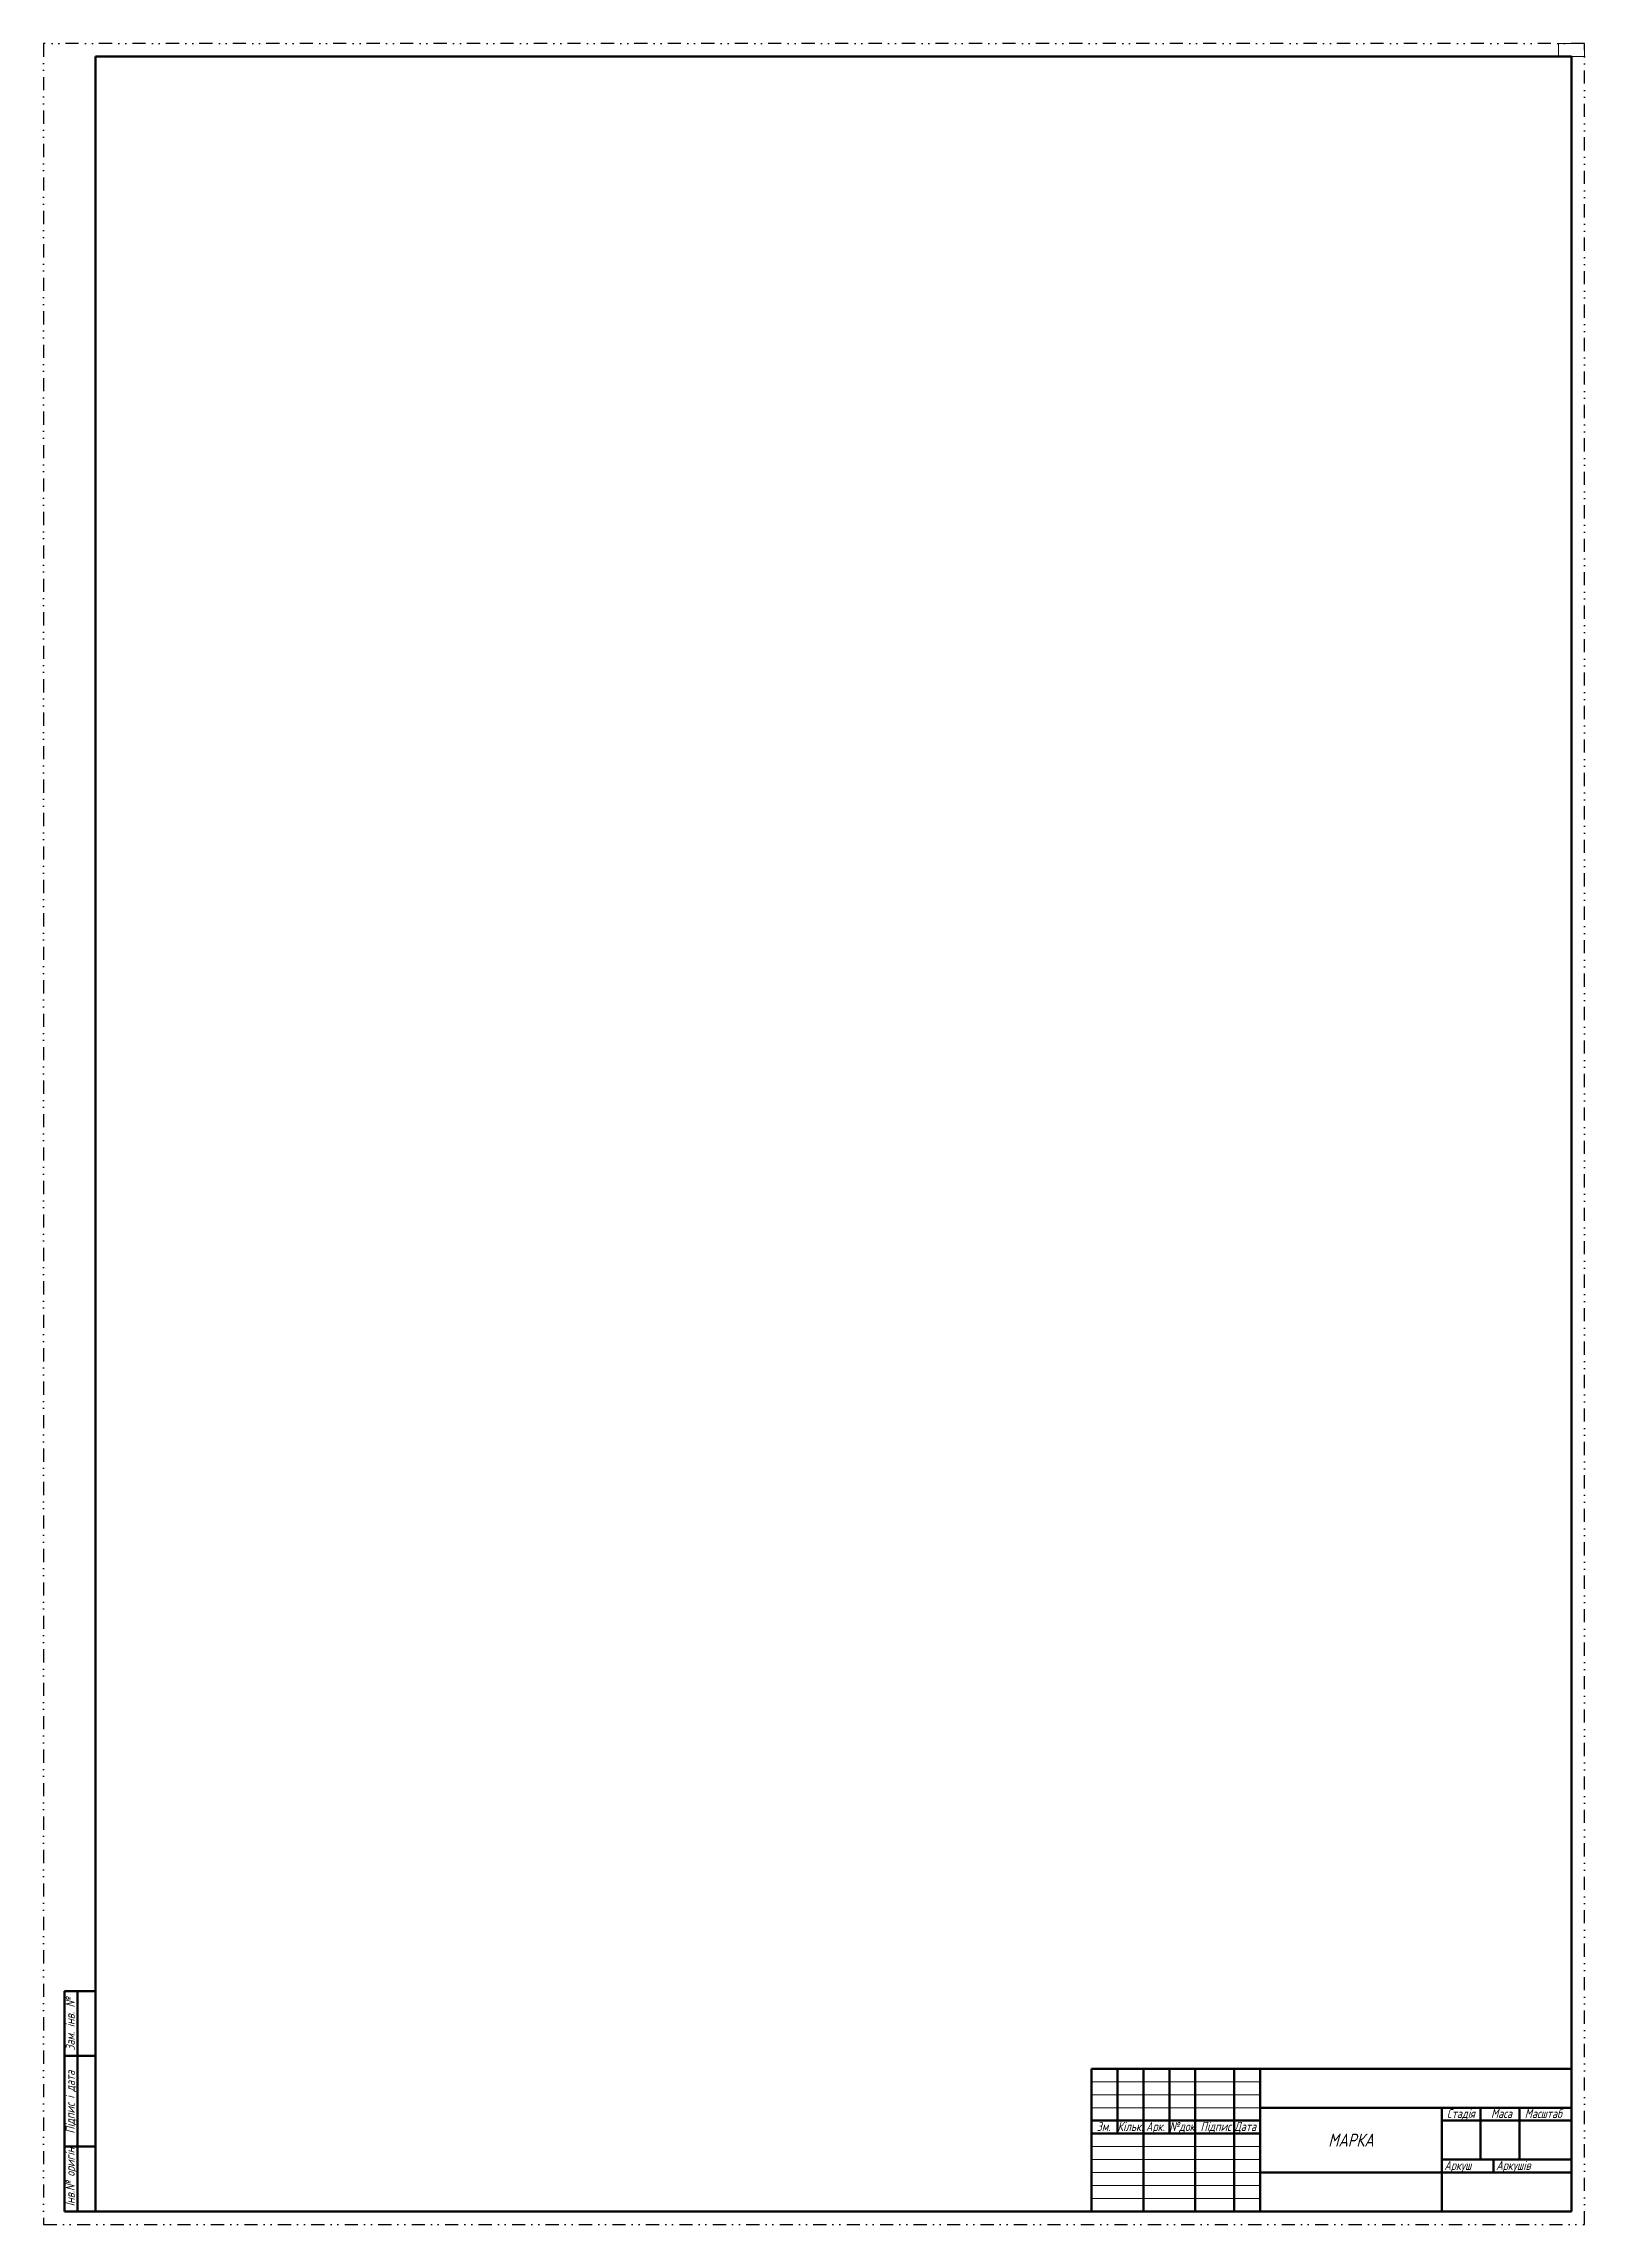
# Model space of a CAD drawing. Header units: millimetres. Extents: x 0 to 594, y 0 to 841.
import ezdxf

# ---------------------------------------------------------------- set-up
doc = ezdxf.new("R2010")
doc.units = ezdxf.units.MM
doc.header["$LTSCALE"] = 0.2
doc.linetypes.add('линия_сгибаX2', pattern=[63.5, 25.4, -12.7, 0, -12.7, 0, -12.7])
doc.layers.get('0').update_dxf_attribs({"lineweight": 50})
doc.layers.add('Формат чертежа', color=7, linetype='Continuous', lineweight=50)
doc.styles.add('основная надпись', font='isocpeur.ttf', dxfattribs={"width": 0.8, "oblique": 15, "height": 3.5})

msp = doc.modelspace()

# ---------------------------------------------------------------- linework, layer by layer
at = {"layer": 'Формат чертежа', "linetype": 'линия_сгибаX2', "lineweight": -3}
for p, q in [((594, 841), (0, 841)), ((0, 841), (0, 0)), ((594, 0), (594, 841)), ((0, 0), (594, 0))]:
    msp.add_line(p, q, dxfattribs=at)
at = {"layer": 'Формат чертежа'}
for p, q in [((589, 836), (20, 836)), ((20, 836), (20, 5)), ((589, 5), (589, 836)), ((20, 90), (20, 155)), ((8, 65), (8, 90)), ((8, 90), (20, 90)), ((13, 5), (13, 90)), ((20, 5), (20, 90)), ((8, 30), (8, 65)), ((8, 65), (20, 65)), ((404, 60), (589, 60)), ((404, 60), (404, 5)), ((414, 60), (414, 35)), ((424, 60), (424, 5)), ((434, 60), (434, 35)), ((444, 60), (444, 5)), ((459, 60), (459, 5)), ((469, 60), (469, 5)), ((469, 45), (589, 45)), ((539, 45), (539, 5)), ((554, 45), (554, 25)), ((569, 45), (569, 25)), ((404, 40), (469, 40)), ((404, 35), (469, 35)), ((539, 40), (589, 40)), ((8, 5), (8, 30)), ((8, 30), (20, 30)), ((469, 20), (589, 20)), ((539, 25), (589, 25)), ((559, 20), (559, 25)), ((13, 5), (8, 5)), ((20, 5), (13, 5)), ((20, 5), (589, 5))]:
    msp.add_line(p, q, dxfattribs=at)
at = {"layer": 'Формат чертежа', "lineweight": 20}
for p, q in [((404, 55), (469, 55)), ((404, 50), (469, 50)), ((404, 45), (469, 45)), ((404, 30), (469, 30)), ((404, 25), (469, 25)), ((404, 20), (469, 20)), ((404, 15), (469, 15)), ((404, 10), (469, 10))]:
    msp.add_line(p, q, dxfattribs=at)
msp.add_lwpolyline([(584, 836), (594, 836), (594, 841), (584, 841)], close=True, dxfattribs=at)

# ---------------------------------------------------------------- texts
at = {"insert": (504, 32.5), "char_height": 5, "width": 70, "attachment_point": 5, "style": 'основная надпись'}
msp.add_mtext('МАРКА', dxfattribs=at)
at = {"layer": 'Формат чертежа', "style": 'основная надпись', "oblique": 15, "width": 0.8}
for s, p in [('Зам. iнв. №', (12, 67)), ('Пiдпис i дата', (12, 35)), ('Iнв.№ оригiн.', (12, 7))]:
    msp.add_text(s, height=3.5, rotation=90, dxfattribs=at).set_placement(p)
for s, p in [('Стадiя', (541, 41)), ('Маса', (558, 41)), ('Масштаб', (571, 41)), ('Зм.', (406, 36)), ('Кiльк.', (414, 36)), ('Арк.', (425, 36)), ('№док.', (434, 36)), ('Пiдпис', (446, 36)), ('Дата', (459, 36)), ('Аркуш', (540, 21)), ('Аркушiв', (560, 21))]:
    msp.add_text(s, height=3.5, dxfattribs=at).set_placement(p)

doc.saveas('drawing.dxf')
